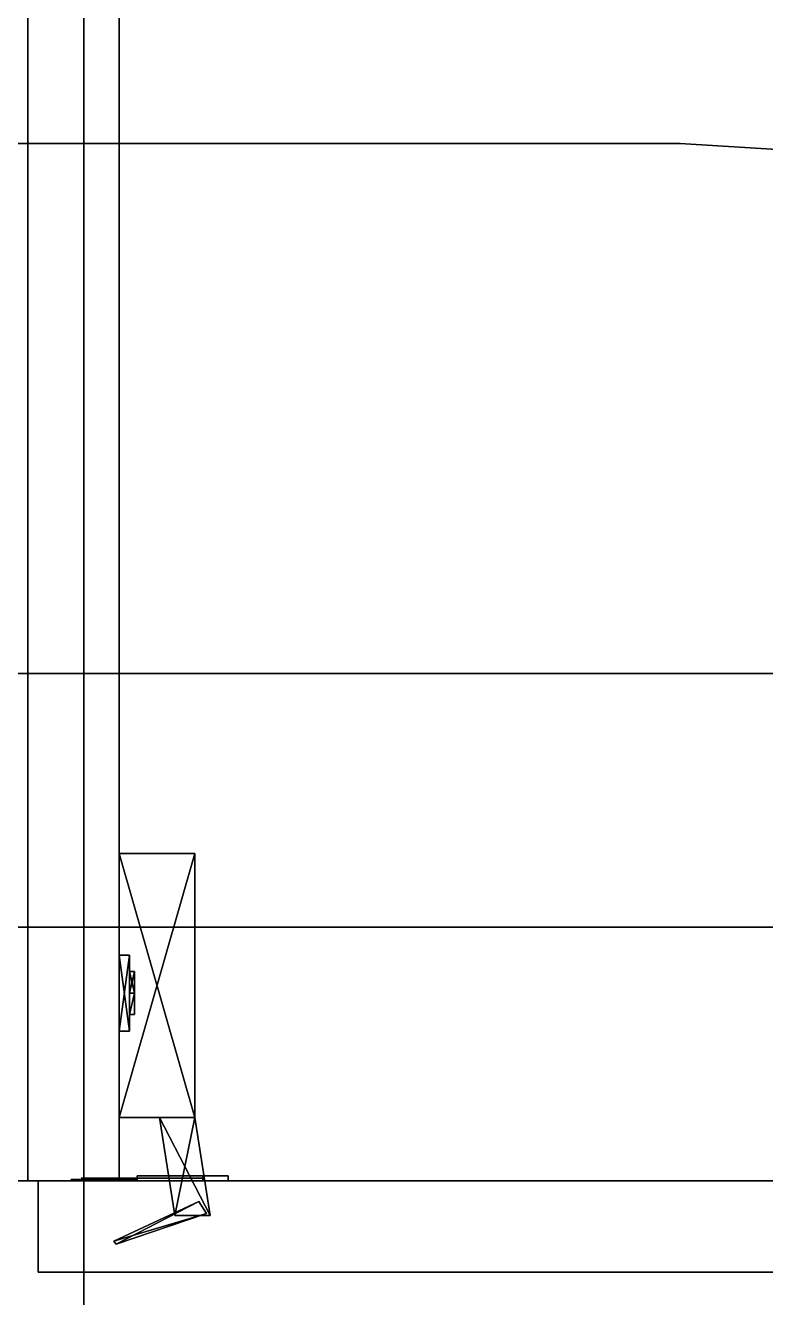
# Model space of a CAD drawing. Extents: x 0 to 5228, y -2725 to 0.
# Drawn here: x 3045 to 3190.9, y -523 to -272.3 of the extents above; entities that cross this region are included whole.
import ezdxf

# ---------------------------------------------------------------- set-up
doc = ezdxf.new("R2010")
doc.units = 0
for name, color, linetype in [('LAYER0', 7, 'CONTINUOUS'), ('LAYER1', 7, 'CONTINUOUS'), ('LAYER195', 45, 'CONTINUOUS'), ('LAYER237', 7, 'CONTINUOUS'), ('LAYER238', 7, 'CONTINUOUS'), ('LAYER240', 7, 'CONTINUOUS'), ('LAYER250', 28, 'CONTINUOUS'), ('LAYER251', 253, 'CONTINUOUS'), ('LAYER252', 28, 'CONTINUOUS'), ('LAYER253', 253, 'CONTINUOUS'), ('LAYER254', 45, 'CONTINUOUS'), ('LAYER303', 7, 'CONTINUOUS'), ('LAYER304', 7, 'CONTINUOUS'), ('LAYER306', 7, 'CONTINUOUS'), ('LAYER555', 7, 'CONTINUOUS'), ('LAYER574', 7, 'CONTINUOUS'), ('LAYER587', 7, 'CONTINUOUS'), ('LAYER639', 45, 'CONTINUOUS'), ('LAYER640', 7, 'CONTINUOUS'), ('LAYER641', 7, 'CONTINUOUS'), ('LAYER753', 251, 'CONTINUOUS')]:
    doc.layers.add(name, color=color, linetype=linetype)

msp = doc.modelspace()

# ---------------------------------------------------------------- linework, layer by layer
at = {"layer": 'LAYER0', "invisible_edges": 1}
for points in [[(5227.5, 0), (0, -2725.14), (0, 0), (5227.5, 0)], [(5227.5, -2725.14, 5), (0, 0, 5), (0, -2725.14, 5), (5227.5, -2725.14, 5)], [(0, 0, 5), (5227.5, -2725.14, 5), (5227.5, 0, 5), (0, 0, 5)], [(0, -2725.14), (5227.5, 0), (5227.5, -2725.14), (0, -2725.14)]]:
    msp.add_3dface(points, dxfattribs=at)
at = {"layer": 'LAYER195', "invisible_edges": 1}
for points in [[(2372.5, -150, 1575), (4391.5, -500, 1575), (4391.5, -150, 1575), (2372.5, -150, 1575)], [(4391.5, -500, 1575), (2372.5, -150, 1575), (2372.5, -500, 1575), (4391.5, -500, 1575)], [(2372.5, -500, 1557), (4391.5, -150, 1557), (4391.5, -500, 1557), (2372.5, -500, 1557)], [(4391.5, -150, 1557), (2372.5, -500, 1557), (2372.5, -150, 1557), (4391.5, -150, 1557)], [(2372.5, -500, 1557), (4391.5, -500, 1575), (2372.5, -500, 1575), (2372.5, -500, 1557)], [(4391.5, -500, 1575), (2372.5, -500, 1557), (4391.5, -500, 1557), (4391.5, -500, 1575)]]:
    msp.add_3dface(points, dxfattribs=at)
at = {"layer": 'LAYER237', "invisible_edges": 1}
for points in [[(3063.5, -150, 1956), (3699.5, -500, 1956), (3699.5, -150, 1956), (3063.5, -150, 1956)], [(3699.5, -500, 1956), (3063.5, -150, 1956), (3063.5, -500, 1956), (3699.5, -500, 1956)], [(3063.5, -150, 1956), (3063.5, -500, 1938), (3063.5, -500, 1956), (3063.5, -150, 1956)], [(3063.5, -500, 1938), (3063.5, -150, 1956), (3063.5, -150, 1938), (3063.5, -500, 1938)], [(3063.5, -500, 1938), (3699.5, -150, 1938), (3699.5, -500, 1938), (3063.5, -500, 1938)], [(3699.5, -150, 1938), (3063.5, -500, 1938), (3063.5, -150, 1938), (3699.5, -150, 1938)], [(3063.5, -500, 1938), (3699.5, -500, 1956), (3063.5, -500, 1956), (3063.5, -500, 1938)], [(3699.5, -500, 1956), (3063.5, -500, 1938), (3699.5, -500, 1938), (3699.5, -500, 1956)]]:
    msp.add_3dface(points, dxfattribs=at)
at = {"layer": 'LAYER238', "invisible_edges": 1}
for points in [[(3699.5, -150, 1576), (3063.5, -500, 1576), (3063.5, -150, 1576), (3699.5, -150, 1576)], [(3063.5, -500, 1576), (3699.5, -150, 1576), (3699.5, -500, 1576), (3063.5, -500, 1576)], [(3063.5, -150, 1594), (3063.5, -500, 1576), (3063.5, -500, 1594), (3063.5, -150, 1594)], [(3063.5, -500, 1576), (3063.5, -150, 1594), (3063.5, -150, 1576), (3063.5, -500, 1576)], [(3699.5, -500, 1594), (3063.5, -150, 1594), (3063.5, -500, 1594), (3699.5, -500, 1594)], [(3063.5, -150, 1594), (3699.5, -500, 1594), (3699.5, -150, 1594), (3063.5, -150, 1594)], [(3699.5, -500, 1594), (3063.5, -500, 1576), (3699.5, -500, 1576), (3699.5, -500, 1594)], [(3063.5, -500, 1576), (3699.5, -500, 1594), (3063.5, -500, 1594), (3063.5, -500, 1576)]]:
    msp.add_3dface(points, dxfattribs=at)
at = {"layer": 'LAYER240', "invisible_edges": 1}
for points in [[(3045.5, -150, 1575), (3063.5, -500, 1575), (3045.5, -500, 1575), (3045.5, -150, 1575)], [(3063.5, -500, 1575), (3045.5, -150, 1575), (3063.5, -150, 1575), (3063.5, -500, 1575)], [(3063.5, -150, 1957), (3045.5, -500, 1957), (3063.5, -500, 1957), (3063.5, -150, 1957)], [(3045.5, -500, 1957), (3063.5, -150, 1957), (3045.5, -150, 1957), (3045.5, -500, 1957)], [(3045.5, -500, 1957), (3045.5, -150, 1575), (3045.5, -500, 1575), (3045.5, -500, 1957)], [(3045.5, -150, 1575), (3045.5, -500, 1957), (3045.5, -150, 1957), (3045.5, -150, 1575)], [(3063.5, -150, 1957), (3063.5, -500, 1575), (3063.5, -150, 1575), (3063.5, -150, 1957)], [(3063.5, -500, 1575), (3063.5, -150, 1957), (3063.5, -500, 1957), (3063.5, -500, 1575)], [(3045.5, -500, 1957), (3063.5, -500, 1575), (3063.5, -500, 1957), (3045.5, -500, 1957)], [(3063.5, -500, 1575), (3045.5, -500, 1957), (3045.5, -500, 1575), (3063.5, -500, 1575)]]:
    msp.add_3dface(points, dxfattribs=at)
at = {"layer": 'LAYER250'}
for points, invisible_edges in [([(3054.99, -499.75, 1673.025), (3054, -499.75, 1678), (3056, -499.75, 1678), (3056, -499.75, 1672.5)], 10), ([(3054, -499.75, 1678), (3054.99, -499.75, 1682.975), (3056, -499.75, 1683.5), (3056, -499.75, 1678)], 10), ([(3057.808, -499.75, 1668.808), (3054.99, -499.75, 1673.025), (3056, -499.75, 1672.5), (3059.5, -499.75, 1672.5)], 10), ([(3054.99, -499.75, 1682.975), (3057.808, -499.75, 1687.192), (3059.5, -499.75, 1683.5), (3056, -499.75, 1683.5)], 10), ([(3056, -499.5, 1683.5), (3056, -499.5, 1672.5), (3063, -499.5, 1672.5), (3062.791, -499.5, 1683.317)], 4), ([(3062.025, -499.75, 1665.99), (3057.808, -499.75, 1668.808), (3059.5, -499.75, 1672.5), (3063, -499.75, 1672.5)], 10), ([(3057.808, -499.75, 1687.192), (3062.025, -499.75, 1690.01), (3063, -499.75, 1683.5), (3059.5, -499.75, 1683.5)], 10), ([(3067, -499.75, 1665), (3062.025, -499.75, 1665.99), (3063, -499.75, 1672.5), (3067, -499.75, 1669)], 2), ([(3062.025, -499.75, 1690.01), (3067, -499.75, 1691), (3067, -499.75, 1687), (3063, -499.75, 1683.5)], 8), ([(3062.791, -499.5, 1683.317), (3063, -499.5, 1672.5), (3067, -499.5, 1669), (3067, -499.5, 1687)], 5), ([(3085, -499, 1657), (3080, -499, 1669), (3067, -499, 1669), (3067, -499, 1657)], 1), ([(3085, -499, 1699), (3080, -499, 1687), (3067, -499, 1687), (3067, -499, 1699)], 1), ([(3067, -499.5, 1687), (3067, -499.5, 1669), (3080, -499.5, 1669), (3080, -499.5, 1687)], 1), ([(3085, -499, 1699), (3085, -499, 1657), (3080, -499, 1669), (3080, -499, 1687)], 10)]:
    msp.add_3dface(points, dxfattribs=dict(at, invisible_edges=invisible_edges))
for points in [[(3085, -499, 1657), (3067, -499, 1657), (3067, -499, 1657), (3085, -499, 1657)], [(3085, -499, 1699), (3067, -499, 1699), (3067, -499, 1699), (3085, -499, 1699)], [(3080, -499, 1669), (3080, -500, 1669), (3067, -500, 1669), (3067, -499, 1669)], [(3067, -499, 1669), (3067, -500, 1669), (3067, -500, 1657), (3067, -499, 1657)], [(3067, -499, 1657), (3067, -500, 1657), (3085, -500, 1657), (3085, -499, 1657)], [(3080, -499, 1687), (3080, -500, 1687), (3067, -500, 1687), (3067, -499, 1687)], [(3067, -499, 1687), (3067, -500, 1687), (3067, -500, 1699), (3067, -499, 1699)], [(3067, -499, 1699), (3067, -500, 1699), (3085, -500, 1699), (3085, -499, 1699)], [(3067, -500, 1669), (3067, -500, 1657), (3067, -500, 1669)], [(3067, -500, 1687), (3067, -500, 1699), (3067, -500, 1687)], [(3085, -500, 1657), (3067, -500, 1657), (3067, -500, 1699), (3085, -500, 1699)], [(3080, -499, 1669), (3080, -500, 1669), (3080, -500, 1687), (3080, -499, 1687)], [(3080, -500, 1669), (3080, -500, 1687), (3080, -500, 1669)], [(3085, -499, 1699), (3085, -500, 1699), (3085, -499, 1699)], [(3085, -500, 1657), (3085, -500, 1699), (3085, -499, 1699), (3085, -499, 1657)]]:
    msp.add_3dface(points, dxfattribs=at)
at = {"layer": 'LAYER251'}
for points in [[(3063.5, -435.5, 1671.217), (3078.421, -487.5, 1671.217), (3063.5, -487.5, 1671.217), (3063.5, -435.5, 1671.217)], [(3078.421, -435.5, 1671.217), (3078.421, -487.5, 1671.217), (3063.5, -435.5, 1671.217), (3078.421, -435.5, 1671.217)], [(3063.5, -435.5, 1684.783), (3078.421, -435.5, 1671.217), (3063.5, -435.5, 1671.217), (3063.5, -435.5, 1684.783)], [(3078.421, -435.5, 1684.783), (3078.421, -435.5, 1671.217), (3063.5, -435.5, 1684.783), (3078.421, -435.5, 1684.783)], [(3063.5, -487.5, 1684.783), (3078.421, -435.5, 1684.783), (3063.5, -435.5, 1684.783), (3063.5, -487.5, 1684.783)], [(3078.421, -487.5, 1684.783), (3078.421, -435.5, 1684.783), (3063.5, -487.5, 1684.783), (3078.421, -487.5, 1684.783)], [(3078.421, -435.5, 1671.217), (3078.421, -487.5, 1684.783), (3078.421, -487.5, 1671.217), (3078.421, -435.5, 1671.217)], [(3078.421, -435.5, 1684.783), (3078.421, -487.5, 1684.783), (3078.421, -435.5, 1671.217), (3078.421, -435.5, 1684.783)], [(3063.5, -455.5, 1704), (3063.5, -470.5, 1704), (3065.49, -470.5, 1704), (3063.5, -455.5, 1704)], [(3065.49, -455.5, 1704), (3063.5, -455.5, 1704), (3065.49, -470.5, 1704), (3065.49, -455.5, 1704)], [(3063.5, -455.5, 1652), (3063.5, -455.5, 1704), (3065.49, -455.5, 1704), (3063.5, -455.5, 1652)], [(3065.49, -455.5, 1652), (3063.5, -455.5, 1652), (3065.49, -455.5, 1704), (3065.49, -455.5, 1652)], [(3063.5, -470.5, 1652), (3063.5, -455.5, 1652), (3065.49, -455.5, 1652), (3063.5, -470.5, 1652)], [(3065.49, -470.5, 1652), (3063.5, -470.5, 1652), (3065.49, -455.5, 1652), (3065.49, -470.5, 1652)], [(3065.49, -455.5, 1704), (3065.49, -470.5, 1704), (3065.49, -470.5, 1652), (3065.49, -455.5, 1704)], [(3065.49, -455.5, 1652), (3065.49, -455.5, 1704), (3065.49, -470.5, 1652), (3065.49, -455.5, 1652)], [(3065.49, -463, 1691.291), (3066.484, -458.7573, 1696.087), (3066.484, -463, 1691.291), (3065.49, -463, 1691.291)], [(3065.49, -458.7573, 1696.087), (3066.484, -458.7573, 1696.087), (3065.49, -463, 1691.291), (3065.49, -458.7573, 1696.087)], [(3065.49, -458.7573, 1696.087), (3066.484, -463, 1700.883), (3066.484, -458.7573, 1696.087), (3065.49, -458.7573, 1696.087)], [(3065.49, -463, 1700.883), (3066.484, -463, 1700.883), (3065.49, -458.7573, 1696.087), (3065.49, -463, 1700.883)], [(3065.49, -463, 1691.291), (3065.49, -458.7573, 1696.087), (3065.49, -463, 1700.883), (3065.49, -463, 1691.291)], [(3065.49, -463, 1655.117), (3066.484, -458.7573, 1659.913), (3066.484, -463, 1655.117), (3065.49, -463, 1655.117)], [(3065.49, -458.7573, 1659.913), (3066.484, -458.7573, 1659.913), (3065.49, -463, 1655.117), (3065.49, -458.7573, 1659.913)], [(3065.49, -458.7573, 1659.913), (3066.484, -463, 1664.709), (3066.484, -458.7573, 1659.913), (3065.49, -458.7573, 1659.913)], [(3065.49, -463, 1664.709), (3066.484, -463, 1664.709), (3065.49, -458.7573, 1659.913), (3065.49, -463, 1664.709)], [(3065.49, -463, 1655.117), (3065.49, -458.7573, 1659.913), (3065.49, -463, 1664.709), (3065.49, -463, 1655.117)], [(3066.484, -467.2427, 1696.087), (3066.484, -458.7573, 1696.087), (3066.484, -463, 1700.883), (3066.484, -467.2427, 1696.087)], [(3066.484, -463, 1691.291), (3066.484, -458.7573, 1696.087), (3066.484, -467.2427, 1696.087), (3066.484, -463, 1691.291)], [(3066.484, -467.2427, 1659.913), (3066.484, -458.7573, 1659.913), (3066.484, -463, 1664.709), (3066.484, -467.2427, 1659.913)], [(3066.484, -463, 1655.117), (3066.484, -458.7573, 1659.913), (3066.484, -467.2427, 1659.913), (3066.484, -463, 1655.117)], [(3065.49, -467.2427, 1696.087), (3066.484, -463, 1691.291), (3066.484, -467.2427, 1696.087), (3065.49, -467.2427, 1696.087)], [(3065.49, -463, 1691.291), (3066.484, -463, 1691.291), (3065.49, -467.2427, 1696.087), (3065.49, -463, 1691.291)], [(3065.49, -467.2427, 1696.087), (3065.49, -463, 1691.291), (3065.49, -463, 1700.883), (3065.49, -467.2427, 1696.087)], [(3065.49, -467.2427, 1696.087), (3066.484, -463, 1700.883), (3065.49, -463, 1700.883), (3065.49, -467.2427, 1696.087)], [(3066.484, -467.2427, 1696.087), (3066.484, -463, 1700.883), (3065.49, -467.2427, 1696.087), (3066.484, -467.2427, 1696.087)], [(3065.49, -467.2427, 1659.913), (3066.484, -463, 1655.117), (3066.484, -467.2427, 1659.913), (3065.49, -467.2427, 1659.913)], [(3065.49, -463, 1655.117), (3066.484, -463, 1655.117), (3065.49, -467.2427, 1659.913), (3065.49, -463, 1655.117)], [(3065.49, -467.2427, 1659.913), (3065.49, -463, 1655.117), (3065.49, -463, 1664.709), (3065.49, -467.2427, 1659.913)], [(3065.49, -467.2427, 1659.913), (3066.484, -463, 1664.709), (3065.49, -463, 1664.709), (3065.49, -467.2427, 1659.913)], [(3066.484, -467.2427, 1659.913), (3066.484, -463, 1664.709), (3065.49, -467.2427, 1659.913), (3066.484, -467.2427, 1659.913)], [(3065.49, -470.5, 1704), (3063.5, -470.5, 1704), (3063.5, -470.5, 1652), (3065.49, -470.5, 1704)], [(3065.49, -470.5, 1652), (3065.49, -470.5, 1704), (3063.5, -470.5, 1652), (3065.49, -470.5, 1652)], [(3071.458, -487.5, 1671.217), (3081.406, -506.8652, 1671.217), (3074.442, -506.8652, 1671.217), (3071.458, -487.5, 1671.217)], [(3078.421, -487.5, 1671.217), (3081.406, -506.8652, 1671.217), (3071.458, -487.5, 1671.217), (3078.421, -487.5, 1671.217)], [(3074.442, -506.8652, 1684.783), (3078.421, -487.5, 1684.783), (3071.458, -487.5, 1684.783), (3074.442, -506.8652, 1684.783)], [(3081.406, -506.8652, 1684.783), (3078.421, -487.5, 1684.783), (3074.442, -506.8652, 1684.783), (3081.406, -506.8652, 1684.783)], [(3078.421, -487.5, 1671.217), (3081.406, -506.8652, 1684.783), (3081.406, -506.8652, 1671.217), (3078.421, -487.5, 1671.217)], [(3078.421, -487.5, 1684.783), (3081.406, -506.8652, 1684.783), (3078.421, -487.5, 1671.217), (3078.421, -487.5, 1684.783)], [(3079.192, -504.0752, 1672.348), (3062.909, -512.5, 1672.348), (3062.418, -511.9229, 1672.348), (3079.192, -504.0752, 1672.348)], [(3062.418, -511.9229, 1683.652), (3080.682, -506.4556, 1683.652), (3079.192, -504.0752, 1683.652), (3062.418, -511.9229, 1683.652)], [(3062.909, -512.5, 1683.652), (3080.682, -506.4556, 1683.652), (3062.418, -511.9229, 1683.652), (3062.909, -512.5, 1683.652)], [(3080.682, -506.4556, 1672.348), (3062.909, -512.5, 1672.348), (3079.192, -504.0752, 1672.348), (3080.682, -506.4556, 1672.348)], [(3080.682, -506.4556, 1672.348), (3062.909, -512.5, 1683.652), (3062.909, -512.5, 1672.348), (3080.682, -506.4556, 1672.348)], [(3080.682, -506.4556, 1683.652), (3062.909, -512.5, 1683.652), (3080.682, -506.4556, 1672.348), (3080.682, -506.4556, 1683.652)]]:
    msp.add_3dface(points, dxfattribs=at)
at = {"layer": 'LAYER252'}
for points, invisible_edges in [([(3054.99, -499.75, 1849.025), (3054, -499.75, 1854), (3056, -499.75, 1854), (3056, -499.75, 1848.5)], 10), ([(3054, -499.75, 1854), (3054.99, -499.75, 1858.975), (3056, -499.75, 1859.5), (3056, -499.75, 1854)], 10), ([(3057.808, -499.75, 1844.808), (3054.99, -499.75, 1849.025), (3056, -499.75, 1848.5), (3059.5, -499.75, 1848.5)], 10), ([(3054.99, -499.75, 1858.975), (3057.808, -499.75, 1863.192), (3059.5, -499.75, 1859.5), (3056, -499.75, 1859.5)], 10), ([(3056, -499.5, 1859.5), (3056, -499.5, 1848.5), (3063, -499.5, 1848.5), (3062.791, -499.5, 1859.317)], 4), ([(3062.025, -499.75, 1841.99), (3057.808, -499.75, 1844.808), (3059.5, -499.75, 1848.5), (3063, -499.75, 1848.5)], 10), ([(3057.808, -499.75, 1863.192), (3062.025, -499.75, 1866.01), (3063, -499.75, 1859.5), (3059.5, -499.75, 1859.5)], 10), ([(3067, -499.75, 1841), (3062.025, -499.75, 1841.99), (3063, -499.75, 1848.5), (3067, -499.75, 1845)], 2), ([(3062.025, -499.75, 1866.01), (3067, -499.75, 1867), (3067, -499.75, 1863), (3063, -499.75, 1859.5)], 8), ([(3062.791, -499.5, 1859.317), (3063, -499.5, 1848.5), (3067, -499.5, 1845), (3067, -499.5, 1863)], 5), ([(3085, -499, 1833), (3080, -499, 1845), (3067, -499, 1845), (3067, -499, 1833)], 1), ([(3085, -499, 1875), (3080, -499, 1863), (3067, -499, 1863), (3067, -499, 1875)], 1), ([(3067, -499.5, 1863), (3067, -499.5, 1845), (3080, -499.5, 1845), (3080, -499.5, 1863)], 1), ([(3085, -499, 1875), (3085, -499, 1833), (3080, -499, 1845), (3080, -499, 1863)], 10)]:
    msp.add_3dface(points, dxfattribs=dict(at, invisible_edges=invisible_edges))
for points in [[(3085, -499, 1833), (3067, -499, 1833), (3067, -499, 1833), (3085, -499, 1833)], [(3085, -499, 1875), (3067, -499, 1875), (3067, -499, 1875), (3085, -499, 1875)], [(3080, -499, 1845), (3080, -500, 1845), (3067, -500, 1845), (3067, -499, 1845)], [(3067, -499, 1845), (3067, -500, 1845), (3067, -500, 1833), (3067, -499, 1833)], [(3067, -499, 1833), (3067, -500, 1833), (3085, -500, 1833), (3085, -499, 1833)], [(3080, -499, 1863), (3080, -500, 1863), (3067, -500, 1863), (3067, -499, 1863)], [(3067, -499, 1863), (3067, -500, 1863), (3067, -500, 1875), (3067, -499, 1875)], [(3067, -499, 1875), (3067, -500, 1875), (3085, -500, 1875), (3085, -499, 1875)], [(3067, -500, 1845), (3067, -500, 1833), (3067, -500, 1845)], [(3067, -500, 1863), (3067, -500, 1875), (3067, -500, 1863)], [(3085, -500, 1833), (3067, -500, 1833), (3067, -500, 1875), (3085, -500, 1875)], [(3080, -499, 1845), (3080, -500, 1845), (3080, -500, 1863), (3080, -499, 1863)], [(3080, -500, 1845), (3080, -500, 1863), (3080, -500, 1845)], [(3085, -499, 1875), (3085, -500, 1875), (3085, -499, 1875)], [(3085, -500, 1833), (3085, -500, 1875), (3085, -499, 1875), (3085, -499, 1833)]]:
    msp.add_3dface(points, dxfattribs=at)
at = {"layer": 'LAYER253'}
for points in [[(3063.5, -435.5, 1847.217), (3078.421, -487.5, 1847.217), (3063.5, -487.5, 1847.217), (3063.5, -435.5, 1847.217)], [(3078.421, -435.5, 1847.217), (3078.421, -487.5, 1847.217), (3063.5, -435.5, 1847.217), (3078.421, -435.5, 1847.217)], [(3063.5, -435.5, 1860.783), (3078.421, -435.5, 1847.217), (3063.5, -435.5, 1847.217), (3063.5, -435.5, 1860.783)], [(3078.421, -435.5, 1860.783), (3078.421, -435.5, 1847.217), (3063.5, -435.5, 1860.783), (3078.421, -435.5, 1860.783)], [(3063.5, -487.5, 1860.783), (3078.421, -435.5, 1860.783), (3063.5, -435.5, 1860.783), (3063.5, -487.5, 1860.783)], [(3078.421, -487.5, 1860.783), (3078.421, -435.5, 1860.783), (3063.5, -487.5, 1860.783), (3078.421, -487.5, 1860.783)], [(3078.421, -435.5, 1847.217), (3078.421, -487.5, 1860.783), (3078.421, -487.5, 1847.217), (3078.421, -435.5, 1847.217)], [(3078.421, -435.5, 1860.783), (3078.421, -487.5, 1860.783), (3078.421, -435.5, 1847.217), (3078.421, -435.5, 1860.783)], [(3063.5, -455.5, 1880), (3063.5, -470.5, 1880), (3065.49, -470.5, 1880), (3063.5, -455.5, 1880)], [(3065.49, -455.5, 1880), (3063.5, -455.5, 1880), (3065.49, -470.5, 1880), (3065.49, -455.5, 1880)], [(3063.5, -455.5, 1828), (3063.5, -455.5, 1880), (3065.49, -455.5, 1880), (3063.5, -455.5, 1828)], [(3065.49, -455.5, 1828), (3063.5, -455.5, 1828), (3065.49, -455.5, 1880), (3065.49, -455.5, 1828)], [(3063.5, -470.5, 1828), (3063.5, -455.5, 1828), (3065.49, -455.5, 1828), (3063.5, -470.5, 1828)], [(3065.49, -470.5, 1828), (3063.5, -470.5, 1828), (3065.49, -455.5, 1828), (3065.49, -470.5, 1828)], [(3065.49, -455.5, 1880), (3065.49, -470.5, 1880), (3065.49, -470.5, 1828), (3065.49, -455.5, 1880)], [(3065.49, -455.5, 1828), (3065.49, -455.5, 1880), (3065.49, -470.5, 1828), (3065.49, -455.5, 1828)], [(3065.49, -463, 1867.291), (3066.484, -458.7573, 1872.087), (3066.484, -463, 1867.291), (3065.49, -463, 1867.291)], [(3065.49, -458.7573, 1872.087), (3066.484, -458.7573, 1872.087), (3065.49, -463, 1867.291), (3065.49, -458.7573, 1872.087)], [(3065.49, -458.7573, 1872.087), (3066.484, -463, 1876.883), (3066.484, -458.7573, 1872.087), (3065.49, -458.7573, 1872.087)], [(3065.49, -463, 1876.883), (3066.484, -463, 1876.883), (3065.49, -458.7573, 1872.087), (3065.49, -463, 1876.883)], [(3065.49, -463, 1867.291), (3065.49, -458.7573, 1872.087), (3065.49, -463, 1876.883), (3065.49, -463, 1867.291)], [(3065.49, -463, 1831.117), (3066.484, -458.7573, 1835.913), (3066.484, -463, 1831.117), (3065.49, -463, 1831.117)], [(3065.49, -458.7573, 1835.913), (3066.484, -458.7573, 1835.913), (3065.49, -463, 1831.117), (3065.49, -458.7573, 1835.913)], [(3065.49, -458.7573, 1835.913), (3066.484, -463, 1840.709), (3066.484, -458.7573, 1835.913), (3065.49, -458.7573, 1835.913)], [(3065.49, -463, 1840.709), (3066.484, -463, 1840.709), (3065.49, -458.7573, 1835.913), (3065.49, -463, 1840.709)], [(3065.49, -463, 1831.117), (3065.49, -458.7573, 1835.913), (3065.49, -463, 1840.709), (3065.49, -463, 1831.117)], [(3066.484, -467.2427, 1872.087), (3066.484, -458.7573, 1872.087), (3066.484, -463, 1876.883), (3066.484, -467.2427, 1872.087)], [(3066.484, -463, 1867.291), (3066.484, -458.7573, 1872.087), (3066.484, -467.2427, 1872.087), (3066.484, -463, 1867.291)], [(3066.484, -467.2427, 1835.913), (3066.484, -458.7573, 1835.913), (3066.484, -463, 1840.709), (3066.484, -467.2427, 1835.913)], [(3066.484, -463, 1831.117), (3066.484, -458.7573, 1835.913), (3066.484, -467.2427, 1835.913), (3066.484, -463, 1831.117)], [(3065.49, -467.2427, 1872.087), (3066.484, -463, 1867.291), (3066.484, -467.2427, 1872.087), (3065.49, -467.2427, 1872.087)], [(3065.49, -463, 1867.291), (3066.484, -463, 1867.291), (3065.49, -467.2427, 1872.087), (3065.49, -463, 1867.291)], [(3065.49, -467.2427, 1872.087), (3065.49, -463, 1867.291), (3065.49, -463, 1876.883), (3065.49, -467.2427, 1872.087)], [(3065.49, -467.2427, 1872.087), (3066.484, -463, 1876.883), (3065.49, -463, 1876.883), (3065.49, -467.2427, 1872.087)], [(3066.484, -467.2427, 1872.087), (3066.484, -463, 1876.883), (3065.49, -467.2427, 1872.087), (3066.484, -467.2427, 1872.087)], [(3065.49, -467.2427, 1835.913), (3066.484, -463, 1831.117), (3066.484, -467.2427, 1835.913), (3065.49, -467.2427, 1835.913)], [(3065.49, -463, 1831.117), (3066.484, -463, 1831.117), (3065.49, -467.2427, 1835.913), (3065.49, -463, 1831.117)], [(3065.49, -467.2427, 1835.913), (3065.49, -463, 1831.117), (3065.49, -463, 1840.709), (3065.49, -467.2427, 1835.913)], [(3065.49, -467.2427, 1835.913), (3066.484, -463, 1840.709), (3065.49, -463, 1840.709), (3065.49, -467.2427, 1835.913)], [(3066.484, -467.2427, 1835.913), (3066.484, -463, 1840.709), (3065.49, -467.2427, 1835.913), (3066.484, -467.2427, 1835.913)], [(3065.49, -470.5, 1880), (3063.5, -470.5, 1880), (3063.5, -470.5, 1828), (3065.49, -470.5, 1880)], [(3065.49, -470.5, 1828), (3065.49, -470.5, 1880), (3063.5, -470.5, 1828), (3065.49, -470.5, 1828)], [(3071.458, -487.5, 1847.217), (3081.406, -506.8652, 1847.217), (3074.442, -506.8652, 1847.217), (3071.458, -487.5, 1847.217)], [(3078.421, -487.5, 1847.217), (3081.406, -506.8652, 1847.217), (3071.458, -487.5, 1847.217), (3078.421, -487.5, 1847.217)], [(3074.442, -506.8652, 1860.783), (3078.421, -487.5, 1860.783), (3071.458, -487.5, 1860.783), (3074.442, -506.8652, 1860.783)], [(3081.406, -506.8652, 1860.783), (3078.421, -487.5, 1860.783), (3074.442, -506.8652, 1860.783), (3081.406, -506.8652, 1860.783)], [(3078.421, -487.5, 1847.217), (3081.406, -506.8652, 1860.783), (3081.406, -506.8652, 1847.217), (3078.421, -487.5, 1847.217)], [(3078.421, -487.5, 1860.783), (3081.406, -506.8652, 1860.783), (3078.421, -487.5, 1847.217), (3078.421, -487.5, 1860.783)], [(3079.192, -504.0752, 1848.348), (3062.909, -512.5, 1848.348), (3062.418, -511.9229, 1848.348), (3079.192, -504.0752, 1848.348)], [(3062.418, -511.9229, 1859.652), (3080.682, -506.4556, 1859.652), (3079.192, -504.0752, 1859.652), (3062.418, -511.9229, 1859.652)], [(3062.909, -512.5, 1859.652), (3080.682, -506.4556, 1859.652), (3062.418, -511.9229, 1859.652), (3062.909, -512.5, 1859.652)], [(3080.682, -506.4556, 1848.348), (3062.909, -512.5, 1848.348), (3079.192, -504.0752, 1848.348), (3080.682, -506.4556, 1848.348)], [(3080.682, -506.4556, 1848.348), (3062.909, -512.5, 1859.652), (3062.909, -512.5, 1848.348), (3080.682, -506.4556, 1848.348)], [(3080.682, -506.4556, 1859.652), (3062.909, -512.5, 1859.652), (3080.682, -506.4556, 1848.348), (3080.682, -506.4556, 1859.652)]]:
    msp.add_3dface(points, dxfattribs=at)
at = {"layer": 'LAYER254', "invisible_edges": 1}
for points in [[(3380, -500, 1550), (3047.5, -500, 1954), (3380, -500, 1954), (3380, -500, 1550)], [(3047.5, -500, 1954), (3380, -500, 1550), (3047.5, -500, 1550), (3047.5, -500, 1954)], [(3380, -500, 1550), (3047.5, -518, 1550), (3047.5, -500, 1550), (3380, -500, 1550)], [(3047.5, -518, 1550), (3380, -500, 1550), (3380, -518, 1550), (3047.5, -518, 1550)], [(3047.5, -518, 1550), (3047.5, -500, 1954), (3047.5, -500, 1550), (3047.5, -518, 1550)], [(3047.5, -500, 1954), (3047.5, -518, 1550), (3047.5, -518, 1954), (3047.5, -500, 1954)], [(3380, -518, 1954), (3047.5, -500, 1954), (3047.5, -518, 1954), (3380, -518, 1954)], [(3047.5, -500, 1954), (3380, -518, 1954), (3380, -500, 1954), (3047.5, -500, 1954)], [(3047.5, -518, 1550), (3380, -518, 1954), (3047.5, -518, 1954), (3047.5, -518, 1550)], [(3380, -518, 1954), (3047.5, -518, 1550), (3380, -518, 1550), (3380, -518, 1954)]]:
    msp.add_3dface(points, dxfattribs=at)
at = {"layer": 'LAYER303', "invisible_edges": 1}
for points in [[(3056.5, -150, 2474), (3704.5, -730, 2474), (3704.5, -150, 2474), (3056.5, -150, 2474)], [(3704.5, -730, 2474), (3056.5, -150, 2474), (3056.5, -730, 2474), (3704.5, -730, 2474)], [(3056.5, -150, 2474), (3056.5, -730, 2456), (3056.5, -730, 2474), (3056.5, -150, 2474)], [(3056.5, -730, 2456), (3056.5, -150, 2474), (3056.5, -150, 2456), (3056.5, -730, 2456)], [(3056.5, -730, 2456), (3704.5, -150, 2456), (3704.5, -730, 2456), (3056.5, -730, 2456)], [(3704.5, -150, 2456), (3056.5, -730, 2456), (3056.5, -150, 2456), (3704.5, -150, 2456)]]:
    msp.add_3dface(points, dxfattribs=at)
at = {"layer": 'LAYER304', "invisible_edges": 1}
for points in [[(3704.5, -150, 1994), (3056.5, -730, 1994), (3056.5, -150, 1994), (3704.5, -150, 1994)], [(3056.5, -730, 1994), (3704.5, -150, 1994), (3704.5, -730, 1994), (3056.5, -730, 1994)], [(3056.5, -150, 2012), (3056.5, -730, 1994), (3056.5, -730, 2012), (3056.5, -150, 2012)], [(3056.5, -730, 1994), (3056.5, -150, 2012), (3056.5, -150, 1994), (3056.5, -730, 1994)], [(3704.5, -730, 2012), (3056.5, -150, 2012), (3056.5, -730, 2012), (3704.5, -730, 2012)], [(3056.5, -150, 2012), (3704.5, -730, 2012), (3704.5, -150, 2012), (3056.5, -150, 2012)]]:
    msp.add_3dface(points, dxfattribs=at)
at = {"layer": 'LAYER306', "invisible_edges": 1}
for points in [[(3038.5, -150, 1993), (3056.5, -730, 1993), (3038.5, -730, 1993), (3038.5, -150, 1993)], [(3056.5, -730, 1993), (3038.5, -150, 1993), (3056.5, -150, 1993), (3056.5, -730, 1993)], [(3056.5, -150, 2475), (3038.5, -730, 2475), (3056.5, -730, 2475), (3056.5, -150, 2475)], [(3038.5, -730, 2475), (3056.5, -150, 2475), (3038.5, -150, 2475), (3038.5, -730, 2475)], [(3056.5, -150, 2475), (3056.5, -730, 1993), (3056.5, -150, 1993), (3056.5, -150, 2475)], [(3056.5, -730, 1993), (3056.5, -150, 2475), (3056.5, -730, 2475), (3056.5, -730, 1993)]]:
    msp.add_3dface(points, dxfattribs=at)
at = {"layer": 'LAYER555', "invisible_edges": 1}
for points in [[(2689.5, -174.6001, 538.5), (3353.5, -730, 538.5), (3353.5, -174.6001, 538.5), (2689.5, -174.6001, 538.5)], [(3353.5, -730, 538.5), (2689.5, -174.6001, 538.5), (2689.5, -730, 538.5), (3353.5, -730, 538.5)], [(2689.5, -730, 520.5), (3353.5, -174.6001, 520.5), (3353.5, -730, 520.5), (2689.5, -730, 520.5)], [(3353.5, -174.6001, 520.5), (2689.5, -730, 520.5), (2689.5, -174.6001, 520.5), (3353.5, -174.6001, 520.5)]]:
    msp.add_3dface(points, dxfattribs=at)
at = {"layer": 'LAYER574', "invisible_edges": 1}
for points in [[(3353.5, -150, 156), (2689.5, -730, 156), (2689.5, -150, 156), (3353.5, -150, 156)], [(2689.5, -730, 156), (3353.5, -150, 156), (3353.5, -730, 156), (2689.5, -730, 156)], [(3353.5, -730, 174), (2689.5, -150, 174), (2689.5, -730, 174), (3353.5, -730, 174)], [(2689.5, -150, 174), (3353.5, -730, 174), (3353.5, -150, 174), (2689.5, -150, 174)]]:
    msp.add_3dface(points, dxfattribs=at)
at = {"layer": 'LAYER587', "invisible_edges": 1}
for points in [[(3336.5, -230, 202), (2706.5, -730, 202), (2706.5, -230, 202), (3336.5, -230, 202)], [(2706.5, -730, 202), (3336.5, -230, 202), (3336.5, -730, 202), (2706.5, -730, 202)], [(3336.5, -730, 208), (2706.5, -230, 208), (2706.5, -730, 208), (3336.5, -730, 208)], [(2706.5, -230, 208), (3336.5, -730, 208), (3336.5, -230, 208), (2706.5, -230, 208)]]:
    msp.add_3dface(points, dxfattribs=at)
at = {"layer": 'LAYER639', "invisible_edges": 1}
for points in [[(4427.5, -400, 1957), (2372.5, -500, 1957), (2372.5, -400, 1957), (4427.5, -400, 1957)], [(2372.5, -500, 1957), (4427.5, -400, 1957), (4427.5, -500, 1957), (2372.5, -500, 1957)], [(2372.5, -400, 1975), (4427.5, -400, 1957), (2372.5, -400, 1957), (2372.5, -400, 1975)], [(4427.5, -400, 1957), (2372.5, -400, 1975), (4427.5, -400, 1975), (4427.5, -400, 1957)], [(4427.5, -500, 1975), (2372.5, -400, 1975), (2372.5, -500, 1975), (4427.5, -500, 1975)], [(2372.5, -400, 1975), (4427.5, -500, 1975), (4427.5, -400, 1975), (2372.5, -400, 1975)], [(4427.5, -500, 1975), (2372.5, -500, 1957), (4427.5, -500, 1957), (4427.5, -500, 1975)], [(2372.5, -500, 1957), (4427.5, -500, 1975), (2372.5, -500, 1975), (2372.5, -500, 1957)]]:
    msp.add_3dface(points, dxfattribs=at)
at = {"layer": 'LAYER640'}
for points, invisible_edges in [([(2868.89, -295.5601, 885), (2354.5, -153.1201, 885), (3174.07, -295.5601, 885), (2868.89, -295.5601, 885)], 3), ([(2354.5, -153.1201, 885), (3194.29, -296.75, 885), (3174.07, -295.5601, 885), (2354.5, -153.1201, 885)], 5), ([(4409.5, -153.1201, 885), (3194.29, -296.75, 885), (2354.5, -153.1201, 885), (4409.5, -153.1201, 885)], 3), ([(2354.5, -153.1201, 925), (2849.01, -296.75, 925), (4409.5, -153.1201, 925), (2354.5, -153.1201, 925)], 3), ([(4409.5, -153.1201, 925), (2849.01, -296.75, 925), (2868.89, -295.5601, 925), (4409.5, -153.1201, 925)], 5), ([(3174.07, -295.5601, 925), (4409.5, -153.1201, 925), (2868.89, -295.5601, 925), (3174.07, -295.5601, 925)], 3), ([(3194.29, -296.75, 925), (4409.5, -153.1201, 925), (3174.07, -295.5601, 925), (3194.29, -296.75, 925)], 3)]:
    msp.add_3dface(points, dxfattribs=dict(at, invisible_edges=invisible_edges))
at = {"layer": 'LAYER641', "invisible_edges": 1}
for points in [[(3353.5, -152.1201, 5), (2381.5, -702.1201, 5), (2381.5, -152.1201, 5), (3353.5, -152.1201, 5)], [(2381.5, -702.1201, 5), (3353.5, -152.1201, 5), (3353.5, -702.1201, 5), (2381.5, -702.1201, 5)], [(3353.5, -702.1201, 155), (2381.5, -152.1201, 155), (2381.5, -702.1201, 155), (3353.5, -702.1201, 155)], [(2381.5, -152.1201, 155), (3353.5, -702.1201, 155), (3353.5, -152.1201, 155), (2381.5, -152.1201, 155)]]:
    msp.add_3dface(points, dxfattribs=at)
at = {"layer": 'LAYER753', "invisible_edges": 1}
for points in [[(4409.5, -450, 1975), (2354.5, -730, 1975), (2354.5, -450, 1975), (4409.5, -450, 1975)], [(2354.5, -730, 1975), (4409.5, -450, 1975), (4409.5, -730, 1975), (2354.5, -730, 1975)], [(2354.5, -450, 1993), (4409.5, -450, 1975), (2354.5, -450, 1975), (2354.5, -450, 1993)], [(4409.5, -450, 1975), (2354.5, -450, 1993), (4409.5, -450, 1993), (4409.5, -450, 1975)], [(4409.5, -730, 1993), (2354.5, -450, 1993), (2354.5, -730, 1993), (4409.5, -730, 1993)], [(2354.5, -450, 1993), (4409.5, -730, 1993), (4409.5, -450, 1993), (2354.5, -450, 1993)]]:
    msp.add_3dface(points, dxfattribs=at)

# ---------------------------------------------------------------- meshes
at = {"layer": 'LAYER1'}
mesh = msp.add_polymesh((6, 2), dxfattribs=at)
for k, corner in enumerate([(4927.5, -150, 2523), (977.5, -150, 2523), (4927.5, -330, 2523), (4927.5, -150, 2523), (5077.5, -330, 2523), (4927.5, -330, 2523), (5077.5, -2165, 2523), (5077.5, -330, 2523), (2281.5, -2165, 2523), (5077.5, -2165, 2523), (2281.5, -2315, 2523), (5227.5, -2315, 2523)]):
    mesh.set_mesh_vertex(divmod(k, 2), corner)
at = {"layer": 'LAYER250'}
mesh = msp.add_polymesh((2, 9), dxfattribs=at)
for k, corner in enumerate([(3067, -499.75, 1665), (3062.025, -499.75, 1665.99), (3057.808, -499.75, 1668.808), (3054.99, -499.75, 1673.025), (3054, -499.75, 1678), (3054.99, -499.75, 1682.975), (3057.808, -499.75, 1687.192), (3062.025, -499.75, 1690.01), (3067, -499.75, 1691), (3067, -500, 1665), (3062.025, -500, 1665.99), (3057.808, -500, 1668.808), (3054.99, -500, 1673.025), (3054, -500, 1678), (3054.99, -500, 1682.975), (3057.808, -500, 1687.192), (3062.025, -500, 1690.01), (3067, -500, 1691)]):
    mesh.set_mesh_vertex(divmod(k, 9), corner)
at = {"layer": 'LAYER252'}
mesh = msp.add_polymesh((2, 9), dxfattribs=at)
for k, corner in enumerate([(3067, -499.75, 1841), (3062.025, -499.75, 1841.99), (3057.808, -499.75, 1844.808), (3054.99, -499.75, 1849.025), (3054, -499.75, 1854), (3054.99, -499.75, 1858.975), (3057.808, -499.75, 1863.192), (3062.025, -499.75, 1866.01), (3067, -499.75, 1867), (3067, -500, 1841), (3062.025, -500, 1841.99), (3057.808, -500, 1844.808), (3054.99, -500, 1849.025), (3054, -500, 1854), (3054.99, -500, 1858.975), (3057.808, -500, 1863.192), (3062.025, -500, 1866.01), (3067, -500, 1867)]):
    mesh.set_mesh_vertex(divmod(k, 9), corner)

doc.saveas('drawing.dxf')
